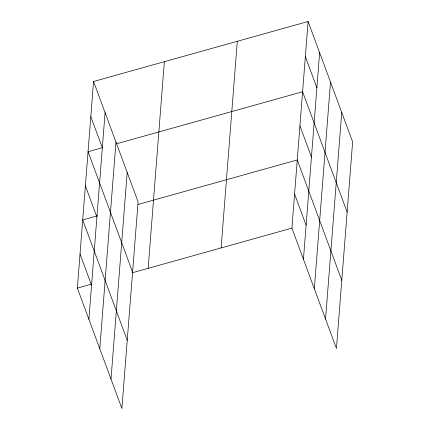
<?xml version="1.0" encoding="UTF-8"?>
<svg xmlns="http://www.w3.org/2000/svg" width="430" height="430" viewBox="0 0 430 430"><rect width="100%" height="100%" fill="white"/><g stroke="black" fill="none" stroke-linecap="round" stroke-linejoin="round"><path stroke-width="0.64" d="M93.557 81.49L138.089 201.869L121.894 408.5L77.362 288.116L93.557 81.49L308.106 21.5L352.638 141.884L336.443 348.51L291.911 228.131L308.106 21.5M88.892 319.275L105.087 112.649M99.781 348.719L115.976 142.088M111.005 379.056L127.199 172.425M148.167 268.32L164.362 61.694M221.111 247.927L237.306 41.296M303.435 259.29L319.63 52.659M314.33 288.734L330.525 82.103M325.548 319.071L341.742 112.44M102.856 147.603L88.053 151.742L132.585 272.125M116.374 143.824L302.596 91.757L347.128 212.135M97.513 215.79L82.71 219.929L127.237 340.313M138.062 204.454L297.254 159.944L341.785 280.322M77.362 288.116L91.525 284.16M132.075 272.819L291.911 228.131M305.354 56.626L316.878 87.784M299.925 125.85L311.454 157.009M294.582 194.037L306.106 225.196M90.805 116.616L102.335 147.775M85.382 185.835L96.906 216.994M80.039 254.023L91.563 285.181"/></g></svg>
